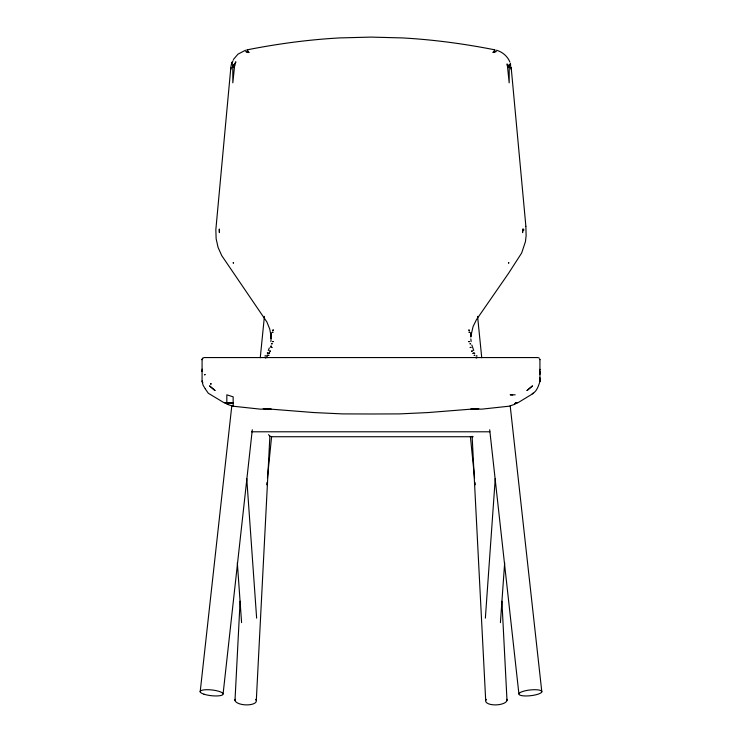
<?xml version="1.0" encoding="UTF-8"?>
<svg xmlns="http://www.w3.org/2000/svg" width="742" height="742" viewBox="0 0 742 742"><rect width="100%" height="100%" fill="white"/><g stroke="black" fill="none" stroke-linecap="round" stroke-linejoin="round"><path stroke-width="1.11" d="M271.155 333.724L271.21 338.556M271.164 332.898L271.155 336.785L269.773 329.151L266.87 321.954L221.737 255.61L218.055 247.364L216.135 238.729L215.839 229.714L230.845 67.439M235.001 700.448L240.093 601.215M256.305 700.531L269.875 436.296M485.361 618.132L495.248 478.609M500.414 622.64L504.671 562.677M260.257 357.755L264.421 316.37M266.749 484.786L266.981 482.486M267.445 477.885L271.609 436.491M470.985 335.718L473.053 326.647L476.466 319.654L508.567 273.297L521.663 252.994L525.438 241.642L526.124 235.798L525.874 226.291M270.886 341.626L271.247 336.376L271.247 338.51M200.182 691.813L231.792 405.893M223.101 693.853L252.299 429.748M539.87 370.935L539.935 370.443M539.87 371.983L539.935 371.482M539.87 373.031L539.935 372.53M539.87 378.281L539.935 377.78M539.87 379.329L539.935 378.837M539.87 380.377L539.935 379.876M202.149 359.249L202.687 358.395L202.074 359.74L202.687 358.126L204.143 357.561L537.867 357.561L539.332 358.126M231.031 69.154L231.022 66.019L232.153 61.994L231.402 64.322M232.988 64.61L232.821 65.185M539.861 381.638C538.59 385.803 536.549 392.036 532.237 393.696L533.424 393.334L518.046 402.674M269.337 347.887L268.27 350.521M232.738 61.391L233.146 60.64M267.797 353.099L269.235 353.415L269.615 352.812L269.235 353.415L267.278 353.081L267.843 353.034M233.378 59.508L237.978 54.147L245.528 50.233M265.376 355.492L264.922 356.077M267.278 357.588L265.608 357.208L266.359 357.431L268.02 355.297L269.068 355.26M515.18 404.204L508.845 406.226L481.799 409.139L470.576 409.139M514.419 403.602L517.081 402.785L515.885 403.045M247.077 49.853C277.61 43.815 308.496 39.651 339.595 37.925L371 37.1L402.414 37.925C433.513 39.651 464.399 43.815 494.942 49.853M517.536 402.86L515.31 403.147M471.624 408.981L478.794 408.545L427.865 412.571L399.548 413.897L371 413.99L342.461 413.897L314.144 412.571L263.215 408.545L270.385 408.981M233.201 402.832L226.291 403.027L232.979 403.166M508.4 65.472L509.003 65.472M515.18 394.809L510.153 394.809L512.666 394.985M271.433 409.139L260.21 409.139L233.164 406.226L226.829 404.204L226.829 394.809L233.155 396.831L233.164 406.226M251.557 431.788L489.822 431.788M473.201 436.732L271.86 436.732L269.865 436.111L268.521 434.682M224.474 402.86L225.067 402.952M226.125 403.045L224.928 402.785L228.48 403.871M496.481 50.233C502.399 51.884 507.556 56.262 509.856 61.994M223.963 402.674L208.335 393.279L205.311 388.966M202.835 382.594L202.278 381.88M477.087 356.077L476.633 355.492M205.107 388.604L203.048 385.154L202.074 381.202L202.074 359.471M473.739 350.521L471.81 345.002M510.607 64.322L510.329 63.302L510.978 69.154M202.074 369.154L202.149 369.646M510.208 405.893L541.818 691.813A11.547 2.875 -6.3 0 1 524.047 695.903A11.547 2.875 -6.3 0 1 525.206 690.783A11.547 2.875 -6.3 0 1 541.818 691.813M489.701 429.748L518.899 693.853M471.124 341.626L470.845 338.955M202.074 380.924L202.13 381.416M477.579 316.37L481.743 357.755M470.391 436.491L474.555 477.885M475.019 482.486L475.251 484.786M511.173 67.439L525.865 226.199M246.752 478.609L256.639 618.132M237.329 562.677L241.586 622.64M501.907 601.215L506.999 700.448M472.125 436.296L485.695 700.531M470.845 332.898L470.855 336.785M539.935 360.547L539.935 369.034M539.935 371.26L539.935 381.202M470.855 333.724L470.855 336.924M255.684 699.391A10.713 4.378 2.9 0 1 246.659 704.9A10.713 4.378 2.9 0 1 235.103 699.307M506.897 699.307A10.713 4.378 -2.9 0 1 495.341 704.9A10.713 4.378 -2.9 0 1 486.316 699.391M232.803 65.389L232.83 82.835L234.676 65.018L234.11 67.012L235.863 61.781L232.803 67.448L233.869 65.463L232.803 65.389M508.706 262.622L508.706 263.085L508.706 262.622M509.216 65.973L509.179 82.835L507.333 65.018L507.899 67.012L507.027 63.942L509.207 67.448L508.14 65.463L509.216 65.389L509.216 65.973M522.711 229.222L522.609 232.571L522.711 229.222M523.611 229.195L523.583 230.549L523.611 229.195M219.298 229.222L219.4 232.571L219.298 229.222M231.912 62.504L231.801 63.172L231.912 62.504M469.816 332.305L469.083 332.203L469.816 332.305M539.935 380.924L539.879 381.416L539.935 380.924M469.426 330.273L468.601 330.079L469.426 330.301M272.592 341.617L273.436 341.561L272.592 341.617M202.139 370.768L202.074 371.26L202.139 370.768M539.935 373.578L539.87 374.079L539.935 373.578M539.935 369.395L539.87 369.896L539.935 369.395M232.858 65.231L233.656 65.472L233.804 64.777L233.433 66.103L232.858 65.231M270.802 346.226L271.498 346.291L270.802 346.226M271.451 343.732L272.147 343.778L271.451 343.732M494.599 51.003C492.54 53.628 495.545 48.119 494.599 51.003M271.09 347.469L271.962 347.414L271.09 347.469M495.888 51.337L495.619 52.051L495.916 51.337M269.661 350.985L270.45 351.161L269.661 350.985M509.541 64.545L509.151 65.231L509.541 64.545M493.05 52.292L494.089 52.543L493.05 52.292M267.037 355.381L268.02 355.297L267.037 355.381M532.385 385.979L527.043 390.496L532.385 385.979M265.154 357.718L266.183 357.625L265.154 357.718M474.528 355.362C472.83 355.316 475.984 355.399 474.528 355.362M473.535 353.201L472.775 353.415L474.815 353.211L473.535 353.201M273.408 330.069L272.583 330.301L273.408 330.069M476.401 357.208L475.641 357.421L476.429 357.236M247.216 50.011L247.661 51.727L248.44 51.588L247.216 50.011M248.96 52.292L247.921 52.543L248.96 52.292M472.348 350.985L471.569 351.17L472.348 350.985M272.926 332.203L272.203 332.342L272.926 332.203M246.121 51.337L246.39 52.051L246.121 51.337M205.061 374.664L204.532 374.738L205.061 374.664M211.164 383.902L210.561 383.966L211.164 383.902M470.558 343.732L469.872 343.796L470.567 343.769M233.303 262.622L233.303 263.085L233.303 262.622M470.92 347.469L470.057 347.423L470.929 347.506M469.426 341.617L468.573 341.57L469.426 341.654M476.865 357.718L475.835 357.635L476.865 357.718M214.967 390.496L209.624 385.979L214.967 390.496M539.935 359.74L539.861 359.249L539.935 359.74M204.013 694.206A11.547 2.875 6.3 0 0 222.878 694.586A11.547 2.875 6.3 0 0 208.029 689.708A11.547 2.875 6.3 0 0 204.013 694.206"/></g></svg>
